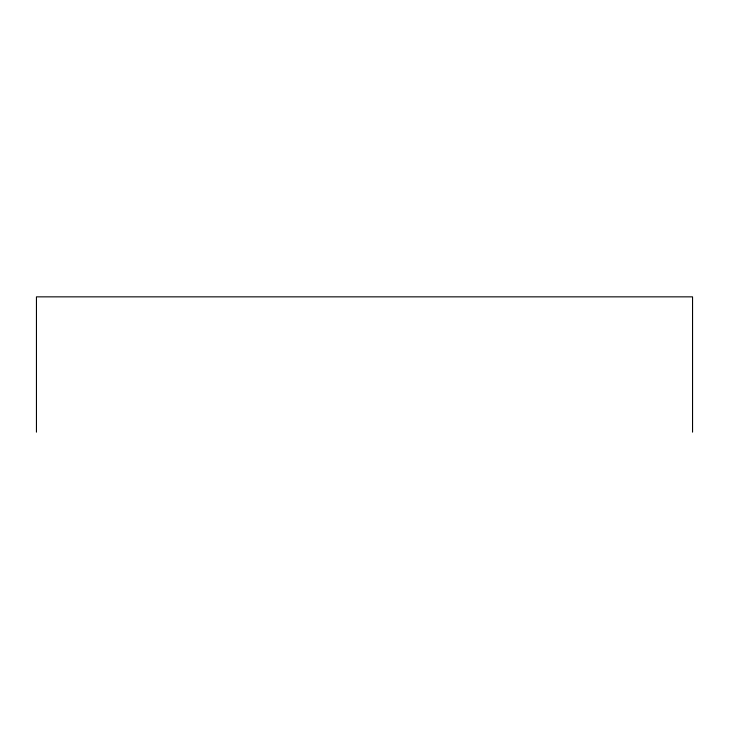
<?xml version="1.0" encoding="UTF-8"?>
<svg xmlns="http://www.w3.org/2000/svg" width="729" height="729" viewBox="0 0 729 729"><rect width="100%" height="100%" fill="white"/><g stroke="black" fill="none" stroke-linecap="round" stroke-linejoin="round"><path stroke-width="1.09" d="M692.55 432.151L692.55 296.849L36.45 296.849L36.45 432.151"/></g></svg>
